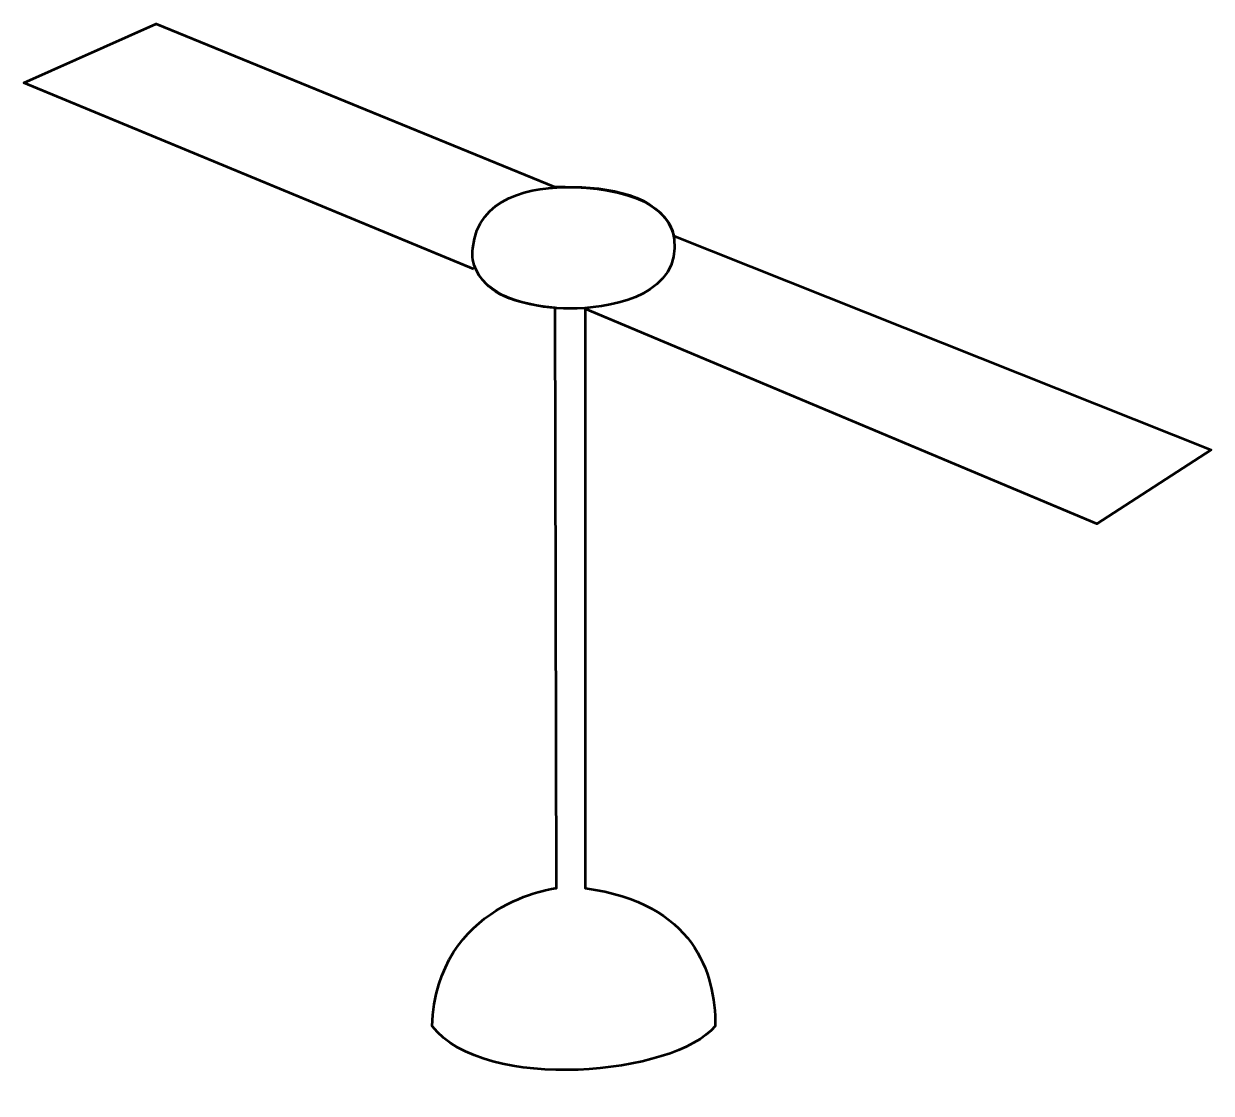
# Model space of a CAD drawing. Header units: millimetres. Extents: x -30.9 to 34.4, y -31.7 to 27.1.
import ezdxf

# ---------------------------------------------------------------- set-up
doc = ezdxf.new("R2010")
doc.units = ezdxf.units.MM
doc.header["$MEASUREMENT"] = 0
doc.layers.add('Layer 3', color=7, linetype='Continuous', lineweight=0)

msp = doc.modelspace()

# ---------------------------------------------------------------- linework, layer by layer
at = {"layer": 'Layer 3', "color": 32, "lineweight": 53, "true_color": 0xdf5100}
msp.add_open_spline([(-6.132, 13.593), (-6.132, 13.593), (-30.902, 23.861), (-30.902, 23.861), (-30.902, 23.861), (-23.606, 27.104), (-23.606, 27.104), (-23.606, 27.104), (-1.689, 18.127), (-1.689, 18.127), (1.374, 18.187), (5.036, 17.526), (4.916, 14.764), (4.796, 12.002), (1.197, 11.433), (-0.859, 11.433), (-2.646, 11.433), (-5.223, 11.905), (-6.013, 13.557), (-6.173, 13.891), (-6.243, 14.289), (-6.192, 14.764), (-5.892, 17.586), (-3.024, 18.154), (-0.659, 18.118), (1.801, 18.082), (4.353, 17.466), (4.865, 15.428), (4.865, 15.428), (34.445, 3.663), (34.445, 3.663), (34.445, 3.663), (28.14, -0.42), (28.14, -0.42), (28.14, -0.42), (0, 11.409), (0, 11.409), (0, 11.409), (0, -20.454), (0, -20.454), (5.982, -21.294), (7.153, -25.077), (7.153, -28.05), (4.901, -30.752), (-5.547, -31.742), (-8.429, -28.05), (-8.174, -21.234), (-1.584, -20.452), (-1.584, -20.452), (-1.584, -20.452), (-1.666, 11.464), (-1.666, 11.464), (-4.635, 11.794), (-5.373, 12.501), (-5.988, 13.507)], degree=3, knots=[0, 0, 0, 0, 1, 1, 1, 2, 2, 2, 3, 3, 3, 4, 4, 4, 5, 5, 5, 6, 6, 6, 7, 7, 7, 8, 8, 8, 9, 9, 9, 10, 10, 10, 11, 11, 11, 12, 12, 12, 13, 13, 13, 14, 14, 14, 15, 15, 15, 16, 16, 16, 17, 17, 17, 18, 18, 18, 18], dxfattribs=at)

doc.saveas('drawing.dxf')
